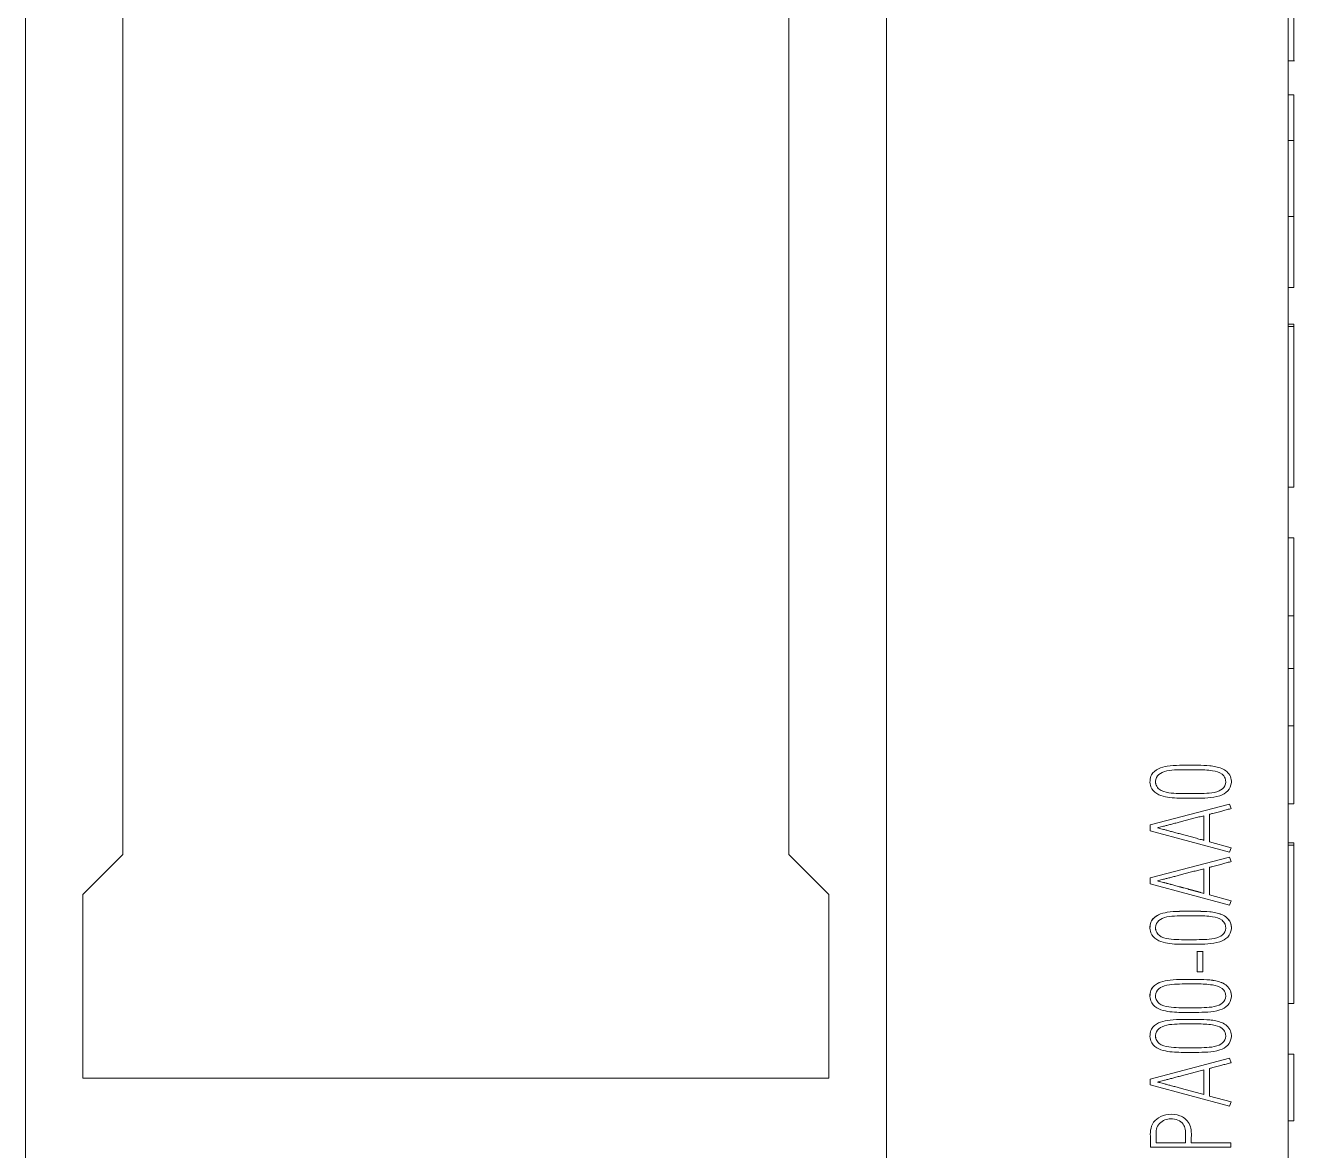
# Model space of a CAD drawing. Header units: millimetres. Extents: x 6750 to 121550, y -28210 to 66060.
# Drawn here: x 16093.57 to 16113.4, y 16154.56 to 16172.14 of the extents above; entities that cross this region are included whole.
import ezdxf

# ---------------------------------------------------------------- set-up
doc = ezdxf.new("R2010")
doc.units = ezdxf.units.MM
doc.layers.add('1', color=7, linetype='Continuous')

# ---------------------------------------------------------------- blocks, each defined once
blk = doc.blocks.new('1')
at = {"layer": '1', "color": 7, "linetype": 'Continuous', "lineweight": 13}
for p, q in [((40264.824, 18122.199), (40264.824, 18110.699)), ((40279.824, 18122.199), (40279.824, 18110.699)), ((40264.824, 18110.699), (40264.824, 18110.199)), ((40279.824, 18110.699), (40279.824, 18110.199)), ((40264.824, 18110.199), (40264.824, 18110.099)), ((40279.824, 18110.199), (40279.824, 18110.099)), ((40264.824, 18110.099), (40264.824, 18077.346)), ((40279.824, 18110.099), (40279.824, 18077.346))]:
    blk.add_line(p, q, dxfattribs=at)
blk = doc.blocks.new('2')
at = {"layer": '1', "color": 7, "linetype": 'Continuous', "lineweight": 13}
for p, q in [((40322.163, 18134.582), (40322.163, 18076.348)), ((40337.163, 18134.582), (40337.163, 18076.348)), ((40323.863, 18103.215), (40323.863, 18127.915)), ((40335.463, 18127.915), (40335.463, 18103.215)), ((40323.163, 18102.515), (40323.863, 18103.215)), ((40335.463, 18103.215), (40336.163, 18102.515)), ((40323.163, 18099.315), (40323.163, 18102.515)), ((40336.163, 18102.515), (40336.163, 18099.315)), ((40336.163, 18099.315), (40323.163, 18099.315))]:
    blk.add_line(p, q, dxfattribs=at)
blk = doc.blocks.new('8')
at = {"layer": '1', "color": 7, "linetype": 'Continuous', "lineweight": 13}
for p, q in [((40342.913, 18081.516), (40342.913, 18150.916)), ((40349.913, 18081.516), (40349.913, 18150.916)), ((40349.913, 18125.799), (40350.026, 18125.799)), ((40350.013, 18125.207), (40349.913, 18125.207)), ((40350.013, 18124.407), (40350.013, 18125.207)), ((40350.013, 18124.407), (40349.913, 18124.407)), ((40350.013, 18123.087), (40350.013, 18124.407)), ((40350.013, 18123.087), (40349.913, 18123.087)), ((40350.013, 18121.847), (40350.013, 18123.087)), ((40350.013, 18121.847), (40349.913, 18121.847)), ((40350.013, 18121.207), (40349.913, 18121.207)), ((40350.013, 18121.167), (40350.013, 18121.207)), ((40350.013, 18121.167), (40349.913, 18121.167)), ((40350.013, 18118.367), (40350.013, 18121.167)), ((40350.013, 18118.367), (40349.913, 18118.367)), ((40350.013, 18117.487), (40349.913, 18117.487)), ((40350.013, 18116.127), (40350.013, 18117.487)), ((40350.013, 18116.127), (40349.913, 18116.127)), ((40350.013, 18115.207), (40350.013, 18116.127)), ((40350.013, 18115.207), (40349.913, 18115.207)), ((40350.013, 18114.207), (40350.013, 18115.207)), ((40350.013, 18114.207), (40349.913, 18114.207)), ((40350.013, 18112.847), (40350.013, 18114.207)), ((40348.924, 18113.239), (40348.924, 18113.24)), ((40347.505, 18113.233), (40347.505, 18113.232)), ((40348.892, 18112.844), (40347.512, 18112.481)), ((40348.923, 18112.768), (40348.892, 18112.844)), ((40350.013, 18112.847), (40349.913, 18112.847)), ((40348.445, 18112.642), (40348.445, 18112.213)), ((40348.545, 18112.187), (40348.545, 18112.668)), ((40348.923, 18112.768), (40348.923, 18112.768)), ((40347.512, 18112.481), (40347.512, 18112.381)), ((40347.512, 18112.381), (40347.512, 18112.382)), ((40347.512, 18112.381), (40348.892, 18112.009)), ((40348.445, 18112.213), (40348.445, 18112.214)), ((40348.923, 18112.084), (40348.545, 18112.187)), ((40350.013, 18112.167), (40349.913, 18112.167)), ((40350.013, 18112.127), (40350.013, 18112.167)), ((40348.892, 18111.92), (40347.512, 18111.557)), ((40348.892, 18112.009), (40348.923, 18112.084)), ((40348.892, 18111.92), (40348.892, 18111.921)), ((40348.923, 18111.844), (40348.892, 18111.92)), ((40348.923, 18112.084), (40348.923, 18112.084)), ((40350.013, 18112.127), (40349.913, 18112.127)), ((40350.013, 18109.367), (40350.013, 18112.127)), ((40348.445, 18111.717), (40348.445, 18111.289)), ((40348.545, 18111.262), (40348.545, 18111.744)), ((40348.923, 18111.844), (40348.923, 18111.844)), ((40347.512, 18111.557), (40347.512, 18111.457)), ((40347.512, 18111.557), (40347.512, 18111.557)), ((40347.512, 18111.457), (40347.512, 18111.458)), ((40347.512, 18111.457), (40348.892, 18111.085)), ((40348.445, 18111.289), (40348.445, 18111.289)), ((40348.923, 18111.16), (40348.545, 18111.262)), ((40348.892, 18111.085), (40348.923, 18111.16)), ((40348.923, 18111.16), (40348.923, 18111.16)), ((40347.505, 18110.688), (40347.505, 18110.686)), ((40348.924, 18110.693), (40348.924, 18110.694)), ((40348.329, 18110.278), (40348.329, 18110.279)), ((40348.329, 18110.278), (40348.329, 18109.923)), ((40348.428, 18110.278), (40348.329, 18110.278)), ((40348.428, 18110.278), (40348.428, 18110.279)), ((40348.428, 18109.923), (40348.428, 18110.278)), ((40348.329, 18109.923), (40348.329, 18109.924)), ((40348.329, 18109.923), (40348.428, 18109.923)), ((40347.505, 18109.5), (40347.505, 18109.499)), ((40348.924, 18109.505), (40348.924, 18109.507)), ((40350.013, 18109.367), (40349.913, 18109.367)), ((40347.505, 18108.803), (40347.505, 18108.802)), ((40348.924, 18108.809), (40348.924, 18108.81)), ((40348.892, 18108.414), (40347.512, 18108.051)), ((40348.923, 18108.338), (40348.892, 18108.414)), ((40350.013, 18108.487), (40349.913, 18108.487)), ((40350.013, 18108.487), (40350.013, 18107.327)), ((40348.445, 18108.212), (40348.445, 18107.783)), ((40348.545, 18107.757), (40348.545, 18108.238)), ((40348.923, 18108.338), (40348.923, 18108.339)), ((40347.512, 18108.051), (40347.512, 18107.951)), ((40347.512, 18107.951), (40347.512, 18107.952)), ((40347.512, 18107.951), (40348.892, 18107.579)), ((40348.445, 18107.783), (40348.445, 18107.784)), ((40348.923, 18107.654), (40348.545, 18107.757)), ((40348.892, 18107.579), (40348.923, 18107.654)), ((40348.923, 18107.654), (40348.923, 18107.655)), ((40350.013, 18107.327), (40349.913, 18107.327)), ((40347.512, 18107.075), (40347.512, 18107.073)), ((40347.612, 18107.074), (40347.612, 18107.075)), ((40348.913, 18106.864), (40347.513, 18106.864)), ((40347.612, 18106.943), (40348.127, 18106.943)), ((40348.226, 18106.959), (40348.226, 18106.961)), ((40348.226, 18106.943), (40348.913, 18106.943)), ((40348.913, 18106.943), (40348.913, 18106.864))]:
    blk.add_line(p, q, dxfattribs=at)
for points, knots in [([(40350.013, 18125.799), (40350.013, 18125.799), (40350.013, 18125.864), (40350.013, 18126.259), (40350.013, 18126.944), (40350.013, 18127.706), (40350.013, 18128.24), (40350.013, 18128.487)], [0, 0, 0, 0, 0.115239, 0.31348, 0.502209, 0.769762, 1, 1, 1, 1]), ([(40347.52, 18113.148), (40347.508, 18113.181), (40347.5, 18113.253), (40347.531, 18113.377), (40347.651, 18113.471), (40347.824, 18113.513), (40348.054, 18113.524), (40348.301, 18113.522), (40348.514, 18113.52), (40348.687, 18113.494), (40348.828, 18113.445), (40348.916, 18113.327), (40348.934, 18113.2), (40348.873, 18113.059), (40348.708, 18112.975), (40348.515, 18112.949), (40348.303, 18112.947), (40348.108, 18112.947), (40347.932, 18112.949), (40347.773, 18112.968), (40347.619, 18113.015), (40347.54, 18113.098), (40347.52, 18113.148)], [0, 0, 0, 0, 0.03125, 0.0625, 0.109375, 0.15625, 0.21875, 0.3125, 0.375, 0.40625, 0.46875, 0.5, 0.53125, 0.578125, 0.625, 0.6875, 0.75, 0.8125, 0.859375, 0.90625, 0.953125, 1, 1, 1, 1]), ([(40347.667, 18113.103), (40347.644, 18113.122), (40347.597, 18113.183), (40347.599, 18113.318), (40347.727, 18113.415), (40347.889, 18113.439), (40348.095, 18113.445), (40348.287, 18113.444), (40348.464, 18113.442), (40348.607, 18113.427), (40348.746, 18113.397), (40348.831, 18113.287), (40348.83, 18113.154), (40348.701, 18113.055), (40348.539, 18113.034), (40348.362, 18113.026), (40348.186, 18113.027), (40348.007, 18113.027), (40347.835, 18113.037), (40347.712, 18113.066), (40347.667, 18113.103)], [0, 0, 0, 0, 0.03125, 0.078125, 0.125, 0.1875, 0.25, 0.34375, 0.390625, 0.4375, 0.5, 0.53125, 0.578125, 0.625, 0.6875, 0.75, 0.8125, 0.875, 0.9375, 1, 1, 1, 1]), ([(40347.667, 18113.104), (40347.644, 18113.123), (40347.612, 18113.164), (40347.602, 18113.216), (40347.602, 18113.238)], [0, 0, 0, 0, 0.587545, 1, 1, 1, 1]), ([(40347.636, 18112.431), (40347.643, 18112.433), (40347.662, 18112.438), (40347.698, 18112.447), (40347.745, 18112.459), (40347.802, 18112.474), (40347.868, 18112.491), (40347.94, 18112.51), (40348.017, 18112.53), (40348.099, 18112.551), (40348.185, 18112.574), (40348.272, 18112.597), (40348.359, 18112.62), (40348.417, 18112.634), (40348.445, 18112.642)], [0, 0, 0, 0, 0.027328, 0.070871, 0.130628, 0.202773, 0.283478, 0.372742, 0.468964, 0.570543, 0.677478, 0.78639, 0.893897, 1, 1, 1, 1]), ([(40348.545, 18112.668), (40348.562, 18112.673), (40348.596, 18112.681), (40348.646, 18112.694), (40348.693, 18112.706), (40348.736, 18112.718), (40348.776, 18112.728), (40348.814, 18112.739), (40348.851, 18112.749), (40348.888, 18112.759), (40348.912, 18112.765), (40348.923, 18112.768)], [0, 0, 0, 0, 0.139165, 0.270527, 0.394089, 0.508674, 0.613108, 0.707391, 0.810938, 0.90847, 1, 1, 1, 1]), ([(40348.445, 18112.213), (40348.417, 18112.221), (40348.359, 18112.236), (40348.272, 18112.26), (40348.185, 18112.283), (40348.099, 18112.306), (40348.017, 18112.329), (40347.94, 18112.35), (40347.868, 18112.369), (40347.802, 18112.387), (40347.745, 18112.402), (40347.698, 18112.415), (40347.662, 18112.424), (40347.643, 18112.429), (40347.636, 18112.431)], [0, 0, 0, 0, 0.106139, 0.213628, 0.322466, 0.429333, 0.53091, 0.627197, 0.716542, 0.797292, 0.869448, 0.929193, 0.972711, 1, 1, 1, 1]), ([(40347.636, 18111.507), (40347.643, 18111.509), (40347.662, 18111.514), (40347.698, 18111.523), (40347.745, 18111.535), (40347.802, 18111.55), (40347.868, 18111.567), (40347.94, 18111.585), (40348.017, 18111.606), (40348.099, 18111.627), (40348.185, 18111.65), (40348.272, 18111.673), (40348.359, 18111.695), (40348.417, 18111.71), (40348.445, 18111.717)], [0, 0, 0, 0, 0.027328, 0.070871, 0.130628, 0.202773, 0.283478, 0.372742, 0.468964, 0.570543, 0.677478, 0.78639, 0.893897, 1, 1, 1, 1]), ([(40348.545, 18111.744), (40348.562, 18111.748), (40348.596, 18111.757), (40348.646, 18111.77), (40348.693, 18111.782), (40348.736, 18111.793), (40348.776, 18111.804), (40348.814, 18111.814), (40348.851, 18111.825), (40348.888, 18111.835), (40348.912, 18111.841), (40348.923, 18111.844)], [0, 0, 0, 0, 0.139165, 0.270527, 0.394089, 0.508674, 0.613108, 0.707391, 0.810938, 0.90847, 1, 1, 1, 1]), ([(40348.445, 18111.289), (40348.417, 18111.297), (40348.359, 18111.313), (40348.272, 18111.336), (40348.185, 18111.359), (40348.099, 18111.383), (40348.017, 18111.405), (40347.94, 18111.426), (40347.868, 18111.446), (40347.802, 18111.463), (40347.745, 18111.479), (40347.698, 18111.491), (40347.662, 18111.501), (40347.643, 18111.506), (40347.636, 18111.508)], [0, 0, 0, 0, 0.106139, 0.213628, 0.322466, 0.429333, 0.53091, 0.627197, 0.716542, 0.797292, 0.869448, 0.929193, 0.972711, 1, 1, 1, 1]), ([(40348.445, 18111.289), (40348.417, 18111.297), (40348.359, 18111.312), (40348.272, 18111.335), (40348.185, 18111.359), (40348.099, 18111.382), (40348.017, 18111.404), (40347.94, 18111.426), (40347.868, 18111.445), (40347.802, 18111.463), (40347.745, 18111.478), (40347.698, 18111.491), (40347.662, 18111.5), (40347.643, 18111.505), (40347.636, 18111.507)], [0, 0, 0, 0, 0.106139, 0.213628, 0.322466, 0.429333, 0.53091, 0.627197, 0.716542, 0.797292, 0.869448, 0.929193, 0.972711, 1, 1, 1, 1]), ([(40347.52, 18110.602), (40347.508, 18110.635), (40347.5, 18110.708), (40347.531, 18110.832), (40347.651, 18110.925), (40347.824, 18110.967), (40348.054, 18110.978), (40348.301, 18110.977), (40348.514, 18110.974), (40348.687, 18110.948), (40348.828, 18110.899), (40348.916, 18110.781), (40348.934, 18110.654), (40348.873, 18110.514), (40348.708, 18110.429), (40348.515, 18110.404), (40348.303, 18110.401), (40348.108, 18110.401), (40347.932, 18110.403), (40347.773, 18110.423), (40347.619, 18110.469), (40347.54, 18110.553), (40347.52, 18110.602)], [0, 0, 0, 0, 0.03125, 0.0625, 0.109375, 0.15625, 0.21875, 0.3125, 0.375, 0.40625, 0.46875, 0.5, 0.53125, 0.578125, 0.625, 0.6875, 0.75, 0.8125, 0.859375, 0.90625, 0.953125, 1, 1, 1, 1]), ([(40347.505, 18110.686), (40347.505, 18110.693), (40347.507, 18110.737), (40347.531, 18110.833), (40347.651, 18110.926), (40347.824, 18110.968), (40348.054, 18110.979), (40348.301, 18110.977), (40348.514, 18110.975), (40348.687, 18110.949), (40348.828, 18110.9), (40348.912, 18110.788), (40348.924, 18110.724), (40348.924, 18110.696)], [0, 0, 0, 0, 0.012908, 0.075418, 0.169183, 0.262947, 0.387967, 0.575496, 0.700516, 0.763025, 0.888045, 0.950555, 1, 1, 1, 1]), ([(40347.667, 18110.558), (40347.644, 18110.576), (40347.597, 18110.637), (40347.599, 18110.772), (40347.727, 18110.869), (40347.889, 18110.893), (40348.095, 18110.899), (40348.287, 18110.899), (40348.464, 18110.897), (40348.607, 18110.881), (40348.746, 18110.851), (40348.831, 18110.741), (40348.83, 18110.608), (40348.701, 18110.509), (40348.539, 18110.488), (40348.362, 18110.481), (40348.186, 18110.481), (40348.007, 18110.481), (40347.835, 18110.492), (40347.712, 18110.52), (40347.667, 18110.558)], [0, 0, 0, 0, 0.03125, 0.078125, 0.125, 0.1875, 0.25, 0.34375, 0.390625, 0.4375, 0.5, 0.53125, 0.578125, 0.625, 0.6875, 0.75, 0.8125, 0.875, 0.9375, 1, 1, 1, 1]), ([(40347.667, 18110.559), (40347.644, 18110.577), (40347.612, 18110.619), (40347.602, 18110.671), (40347.602, 18110.692)], [0, 0, 0, 0, 0.587543, 1, 1, 1, 1]), ([(40347.52, 18109.414), (40347.508, 18109.447), (40347.5, 18109.52), (40347.531, 18109.644), (40347.651, 18109.737), (40347.824, 18109.779), (40348.054, 18109.79), (40348.301, 18109.789), (40348.514, 18109.786), (40348.687, 18109.761), (40348.828, 18109.712), (40348.916, 18109.593), (40348.934, 18109.467), (40348.873, 18109.326), (40348.708, 18109.241), (40348.515, 18109.216), (40348.303, 18109.214), (40348.108, 18109.214), (40347.932, 18109.216), (40347.773, 18109.235), (40347.619, 18109.281), (40347.54, 18109.365), (40347.52, 18109.414)], [0, 0, 0, 0, 0.03125, 0.0625, 0.109375, 0.15625, 0.21875, 0.3125, 0.375, 0.40625, 0.46875, 0.5, 0.53125, 0.578125, 0.625, 0.6875, 0.75, 0.8125, 0.859375, 0.90625, 0.953125, 1, 1, 1, 1]), ([(40347.505, 18109.498), (40347.505, 18109.506), (40347.507, 18109.549), (40347.531, 18109.645), (40347.651, 18109.738), (40347.824, 18109.78), (40348.054, 18109.791), (40348.301, 18109.79), (40348.514, 18109.787), (40348.687, 18109.762), (40348.828, 18109.713), (40348.912, 18109.6), (40348.924, 18109.537), (40348.924, 18109.509)], [0, 0, 0, 0, 0.012908, 0.075418, 0.169183, 0.262947, 0.387967, 0.575496, 0.700516, 0.763025, 0.888045, 0.950555, 1, 1, 1, 1]), ([(40347.667, 18109.37), (40347.644, 18109.389), (40347.597, 18109.449), (40347.599, 18109.584), (40347.727, 18109.682), (40347.889, 18109.705), (40348.095, 18109.712), (40348.287, 18109.711), (40348.464, 18109.709), (40348.607, 18109.693), (40348.746, 18109.664), (40348.831, 18109.553), (40348.83, 18109.421), (40348.701, 18109.322), (40348.539, 18109.301), (40348.362, 18109.293), (40348.186, 18109.293), (40348.007, 18109.294), (40347.835, 18109.304), (40347.712, 18109.333), (40347.667, 18109.37)], [0, 0, 0, 0, 0.03125, 0.078125, 0.125, 0.1875, 0.25, 0.34375, 0.390625, 0.4375, 0.5, 0.53125, 0.578125, 0.625, 0.6875, 0.75, 0.8125, 0.875, 0.9375, 1, 1, 1, 1]), ([(40347.52, 18108.718), (40347.508, 18108.751), (40347.5, 18108.823), (40347.531, 18108.947), (40347.651, 18109.041), (40347.824, 18109.083), (40348.054, 18109.094), (40348.301, 18109.092), (40348.514, 18109.09), (40348.687, 18109.064), (40348.828, 18109.015), (40348.916, 18108.897), (40348.934, 18108.77), (40348.873, 18108.629), (40348.708, 18108.545), (40348.515, 18108.519), (40348.303, 18108.517), (40348.108, 18108.517), (40347.932, 18108.519), (40347.773, 18108.538), (40347.619, 18108.585), (40347.54, 18108.668), (40347.52, 18108.718)], [0, 0, 0, 0, 0.03125, 0.0625, 0.109375, 0.15625, 0.21875, 0.3125, 0.375, 0.40625, 0.46875, 0.5, 0.53125, 0.578125, 0.625, 0.6875, 0.75, 0.8125, 0.859375, 0.90625, 0.953125, 1, 1, 1, 1]), ([(40347.667, 18108.673), (40347.644, 18108.692), (40347.597, 18108.753), (40347.599, 18108.888), (40347.727, 18108.985), (40347.889, 18109.009), (40348.095, 18109.015), (40348.287, 18109.014), (40348.464, 18109.012), (40348.607, 18108.997), (40348.746, 18108.967), (40348.831, 18108.857), (40348.83, 18108.724), (40348.701, 18108.625), (40348.539, 18108.604), (40348.362, 18108.596), (40348.186, 18108.597), (40348.007, 18108.597), (40347.835, 18108.607), (40347.712, 18108.636), (40347.667, 18108.673)], [0, 0, 0, 0, 0.03125, 0.078125, 0.125, 0.1875, 0.25, 0.34375, 0.390625, 0.4375, 0.5, 0.53125, 0.578125, 0.625, 0.6875, 0.75, 0.8125, 0.875, 0.9375, 1, 1, 1, 1]), ([(40347.667, 18108.674), (40347.644, 18108.693), (40347.612, 18108.734), (40347.602, 18108.787), (40347.602, 18108.808)], [0, 0, 0, 0, 0.587543, 1, 1, 1, 1]), ([(40347.636, 18108.001), (40347.643, 18108.003), (40347.662, 18108.008), (40347.698, 18108.017), (40347.745, 18108.029), (40347.802, 18108.044), (40347.868, 18108.061), (40347.94, 18108.08), (40348.017, 18108.1), (40348.099, 18108.122), (40348.185, 18108.144), (40348.272, 18108.167), (40348.359, 18108.19), (40348.417, 18108.204), (40348.445, 18108.212)], [0, 0, 0, 0, 0.027328, 0.070871, 0.130628, 0.202773, 0.283478, 0.372742, 0.468964, 0.570543, 0.677478, 0.78639, 0.893897, 1, 1, 1, 1]), ([(40348.545, 18108.238), (40348.562, 18108.243), (40348.596, 18108.251), (40348.646, 18108.264), (40348.693, 18108.276), (40348.736, 18108.288), (40348.776, 18108.298), (40348.814, 18108.309), (40348.851, 18108.319), (40348.888, 18108.329), (40348.912, 18108.335), (40348.923, 18108.338)], [0, 0, 0, 0, 0.139165, 0.270527, 0.394089, 0.508674, 0.613108, 0.707391, 0.810938, 0.90847, 1, 1, 1, 1]), ([(40348.445, 18107.783), (40348.417, 18107.791), (40348.359, 18107.806), (40348.272, 18107.83), (40348.185, 18107.853), (40348.099, 18107.876), (40348.017, 18107.899), (40347.94, 18107.92), (40347.868, 18107.939), (40347.802, 18107.957), (40347.745, 18107.972), (40347.698, 18107.985), (40347.662, 18107.994), (40347.643, 18107.999), (40347.636, 18108.001)], [0, 0, 0, 0, 0.106139, 0.213628, 0.322466, 0.429333, 0.53091, 0.627197, 0.716542, 0.797292, 0.869448, 0.929193, 0.972711, 1, 1, 1, 1]), ([(40347.513, 18106.864), (40347.513, 18106.907), (40347.515, 18106.993), (40347.508, 18107.128), (40347.536, 18107.276), (40347.656, 18107.395), (40347.831, 18107.451), (40347.997, 18107.435), (40348.12, 18107.366), (40348.196, 18107.282), (40348.231, 18107.16), (40348.225, 18107.047), (40348.226, 18106.973), (40348.226, 18106.943)], [0, 0, 0, 0, 0.086333, 0.172666, 0.272249, 0.37528, 0.493536, 0.630746, 0.694688, 0.774231, 0.851284, 0.940191, 1, 1, 1, 1]), ([(40348.127, 18106.943), (40348.128, 18106.986), (40348.125, 18107.065), (40348.13, 18107.176), (40348.087, 18107.277), (40347.993, 18107.35), (40347.875, 18107.367), (40347.76, 18107.346), (40347.666, 18107.285), (40347.61, 18107.185), (40347.614, 18107.067), (40347.611, 18106.989), (40347.612, 18106.943)], [0, 0, 0, 0, 0.113153, 0.207464, 0.289997, 0.392385, 0.506394, 0.593896, 0.695217, 0.790678, 0.880852, 1, 1, 1, 1])]:
    blk.add_open_spline(points, degree=3, knots=knots, dxfattribs=at)

msp = doc.modelspace()

# ---------------------------------------------------------------- block references
at = {"xscale": 0.8966695132365401, "yscale": 0.8966695132365401, "zscale": 0.8966695132365401}
for name, p in [('2', (-20062.08, -73.414)), ('1', (-20010.666, -77.482)), ('8', (-20067.236, -81.263))]:
    msp.add_blockref(name, p, dxfattribs=at)

doc.saveas('drawing.dxf')
